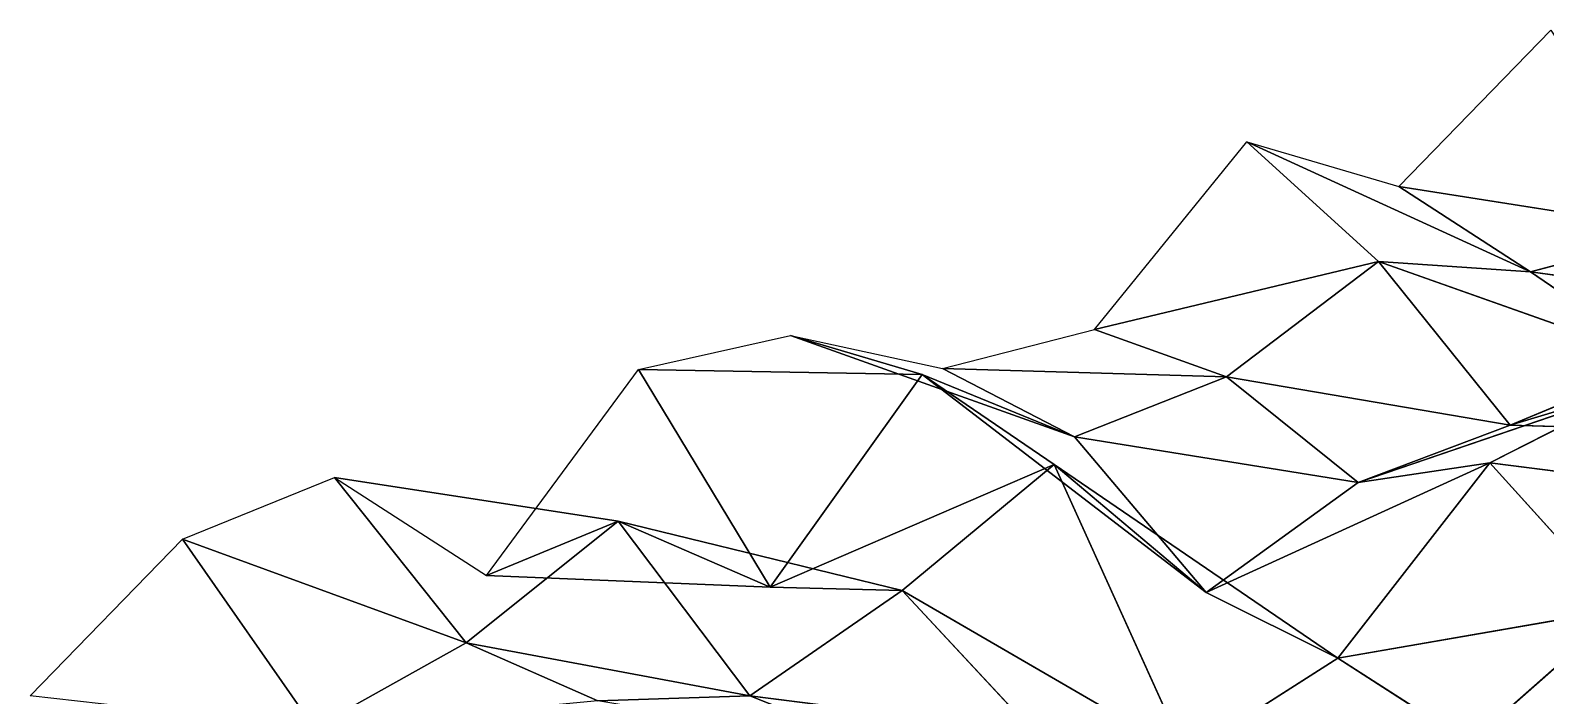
# Model space of a CAD drawing. Header units: metres. Extents: x -3703 to 431, y -1555 to 134.
# Drawn here: x -1771 to -1637.2, y -675.2 to -616.4 of the extents above; entities that cross this region are included whole.
import ezdxf

# ---------------------------------------------------------------- set-up
doc = ezdxf.new("R2010")
doc.units = ezdxf.units.M

msp = doc.modelspace()

# ---------------------------------------------------------------- linework, layer by layer
for p, q in [((-1650.2183, -630.19763, -3699.2822), (-1636.8019, -616.4127, -3674.869)), ((-1677.051, -642.8463, -3751.4448), (-1663.6346, -626.2628, -3727.6572)), ((-1638.5907, -637.76086, -3737.9175), (-1663.6346, -626.2628, -3727.6572)), ((-1663.6346, -626.2628, -3727.6572), (-1650.2183, -630.19763, -3699.2822)), ((-1663.6346, -626.2628, -3727.6572), (-1652.0071, -636.84607, -3765.6177)), ((-1652.0071, -636.84607, -3765.6177), (-1663.6346, -626.2628, -3727.6572)), ((-1663.6346, -626.2628, -3727.6572), (-1638.5907, -637.76086, -3737.9175)), ((-1625.1743, -634.1632, -3711.2266), (-1650.2183, -630.19763, -3699.2822)), ((-1650.2183, -630.19763, -3699.2822), (-1638.5907, -637.76086, -3737.9175)), ((-1638.5907, -637.76086, -3737.9175), (-1650.2183, -630.19763, -3699.2822)), ((-1650.2183, -630.19763, -3699.2822), (-1625.1743, -634.1632, -3711.2266)), ((-1625.1743, -634.1632, -3711.2266), (-1638.5907, -637.76086, -3737.9175)), ((-1638.5907, -637.76086, -3737.9175), (-1625.1743, -634.1632, -3711.2266)), ((-1652.0071, -636.84607, -3765.6177), (-1677.051, -642.8463, -3751.4448)), ((-1677.051, -642.8463, -3751.4448), (-1652.0071, -636.84607, -3765.6177)), ((-1652.0071, -636.84607, -3765.6177), (-1665.4235, -647.0249, -3790.837)), ((-1665.4235, -647.0249, -3790.837), (-1652.0071, -636.84607, -3765.6177)), ((-1638.5907, -637.76086, -3737.9175), (-1652.0071, -636.84607, -3765.6177)), ((-1626.9631, -645.70337, -3776.4683), (-1652.0071, -636.84607, -3765.6177)), ((-1652.0071, -636.84607, -3765.6177), (-1638.5907, -637.76086, -3737.9175)), ((-1652.0071, -636.84607, -3765.6177), (-1640.3795, -651.2949, -3802.7134)), ((-1640.3795, -651.2949, -3802.7134), (-1652.0071, -636.84607, -3765.6177)), ((-1652.0071, -636.84607, -3765.6177), (-1626.9631, -645.70337, -3776.4683)), ((-1613.5468, -641.1321, -3749.9949), (-1638.5907, -637.76086, -3737.9175)), ((-1638.5907, -637.76086, -3737.9175), (-1626.9631, -645.70337, -3776.4683)), ((-1626.9631, -645.70337, -3776.4683), (-1638.5907, -637.76086, -3737.9175)), ((-1638.5907, -637.76086, -3737.9175), (-1613.5468, -641.1321, -3749.9949)), ((-1690.4674, -646.3021, -3778.1672), (-1677.051, -642.8463, -3751.4448)), ((-1677.051, -642.8463, -3751.4448), (-1665.4235, -647.0249, -3790.837)), ((-1665.4235, -647.0249, -3790.837), (-1677.051, -642.8463, -3751.4448)), ((-1717.3003, -646.3801, -3833.1409), (-1703.8839, -643.3756, -3806.3174)), ((-1678.84, -652.3358, -3817.145), (-1703.8839, -643.3756, -3806.3174)), ((-1703.8839, -643.3756, -3806.3174), (-1690.4674, -646.3021, -3778.1672)), ((-1703.8839, -643.3756, -3806.3174), (-1692.2563, -646.8307, -3845.8713)), ((-1692.2563, -646.8307, -3845.8713), (-1703.8839, -643.3756, -3806.3174)), ((-1703.8839, -643.3756, -3806.3174), (-1678.84, -652.3358, -3817.145)), ((-1626.9631, -645.70337, -3776.4683), (-1640.3795, -651.2949, -3802.7134)), ((-1640.3795, -651.2949, -3802.7134), (-1626.9631, -645.70337, -3776.4683)), ((-1730.7167, -664.56934, -3856.569), (-1717.3003, -646.3801, -3833.1409)), ((-1692.2563, -646.8307, -3845.8713), (-1717.3003, -646.3801, -3833.1409)), ((-1717.3003, -646.3801, -3833.1409), (-1705.6727, -665.5891, -3869.1724)), ((-1705.6727, -665.5891, -3869.1724), (-1717.3003, -646.3801, -3833.1409)), ((-1717.3003, -646.3801, -3833.1409), (-1692.2563, -646.8307, -3845.8713)), ((-1692.2563, -646.8307, -3845.8713), (-1705.6727, -665.5891, -3869.1724)), ((-1705.6727, -665.5891, -3869.1724), (-1692.2563, -646.8307, -3845.8713)), ((-1678.84, -652.3358, -3817.145), (-1692.2563, -646.8307, -3845.8713)), ((-1667.2124, -666.0851, -3854.397), (-1692.2563, -646.8307, -3845.8713)), ((-1692.2563, -646.8307, -3845.8713), (-1678.84, -652.3358, -3817.145)), ((-1692.2563, -646.8307, -3845.8713), (-1680.6288, -654.76807, -3884.4233)), ((-1680.6288, -654.76807, -3884.4233), (-1692.2563, -646.8307, -3845.8713)), ((-1692.2563, -646.8307, -3845.8713), (-1667.2124, -666.0851, -3854.397)), ((-1665.4235, -647.0249, -3790.837), (-1690.4674, -646.3021, -3778.1672)), ((-1690.4674, -646.3021, -3778.1672), (-1678.84, -652.3358, -3817.145)), ((-1678.84, -652.3358, -3817.145), (-1690.4674, -646.3021, -3778.1672)), ((-1690.4674, -646.3021, -3778.1672), (-1665.4235, -647.0249, -3790.837)), ((-1665.4235, -647.0249, -3790.837), (-1678.84, -652.3358, -3817.145)), ((-1678.84, -652.3358, -3817.145), (-1665.4235, -647.0249, -3790.837)), ((-1640.3795, -651.2949, -3802.7134), (-1665.4235, -647.0249, -3790.837)), ((-1665.4235, -647.0249, -3790.837), (-1653.796, -656.35315, -3829.078)), ((-1653.796, -656.35315, -3829.078), (-1665.4235, -647.0249, -3790.837)), ((-1665.4235, -647.0249, -3790.837), (-1640.3795, -651.2949, -3802.7134)), ((-1628.7521, -647.7814, -3843.8257), (-1653.796, -656.35315, -3829.078)), ((-1653.796, -656.35315, -3829.078), (-1628.7521, -647.7814, -3843.8257)), ((-1628.7521, -647.7814, -3843.8257), (-1642.1685, -654.6256, -3869.7908)), ((-1642.1685, -654.6256, -3869.7908), (-1628.7521, -647.7814, -3843.8257)), ((-1640.3795, -651.2949, -3802.7134), (-1628.7521, -647.7814, -3843.8257)), ((-1628.7521, -647.7814, -3843.8257), (-1640.3795, -651.2949, -3802.7134)), ((-1653.796, -656.35315, -3829.078), (-1678.84, -652.3358, -3817.145)), ((-1678.84, -652.3358, -3817.145), (-1667.2124, -666.0851, -3854.397)), ((-1667.2124, -666.0851, -3854.397), (-1678.84, -652.3358, -3817.145)), ((-1678.84, -652.3358, -3817.145), (-1653.796, -656.35315, -3829.078)), ((-1640.3795, -651.2949, -3802.7134), (-1653.796, -656.35315, -3829.078)), ((-1653.796, -656.35315, -3829.078), (-1640.3795, -651.2949, -3802.7134)), ((-1615.3356, -652.04895, -3815.376), (-1640.3795, -651.2949, -3802.7134)), ((-1640.3795, -651.2949, -3802.7134), (-1615.3356, -652.04895, -3815.376)), ((-1680.6288, -654.76807, -3884.4233), (-1705.6727, -665.5891, -3869.1724)), ((-1705.6727, -665.5891, -3869.1724), (-1680.6288, -654.76807, -3884.4233)), ((-1680.6288, -654.76807, -3884.4233), (-1694.0452, -665.90466, -3909.4285)), ((-1694.0452, -665.90466, -3909.4285), (-1680.6288, -654.76807, -3884.4233)), ((-1667.2124, -666.0851, -3854.397), (-1680.6288, -654.76807, -3884.4233)), ((-1655.5848, -671.8635, -3893.432), (-1680.6288, -654.76807, -3884.4233)), ((-1680.6288, -654.76807, -3884.4233), (-1667.2124, -666.0851, -3854.397)), ((-1680.6288, -654.76807, -3884.4233), (-1669.0012, -680.42883, -3919.012)), ((-1669.0012, -680.42883, -3919.012), (-1680.6288, -654.76807, -3884.4233)), ((-1680.6288, -654.76807, -3884.4233), (-1655.5848, -671.8635, -3893.432)), ((-1642.1685, -654.6256, -3869.7908), (-1667.2124, -666.0851, -3854.397)), ((-1667.2124, -666.0851, -3854.397), (-1642.1685, -654.6256, -3869.7908)), ((-1642.1685, -654.6256, -3869.7908), (-1655.5848, -671.8635, -3893.432)), ((-1655.5848, -671.8635, -3893.432), (-1642.1685, -654.6256, -3869.7908)), ((-1653.796, -656.35315, -3829.078), (-1642.1685, -654.6256, -3869.7908)), ((-1642.1685, -654.6256, -3869.7908), (-1653.796, -656.35315, -3829.078)), ((-1617.1244, -657.7947, -3881.9133), (-1642.1685, -654.6256, -3869.7908)), ((-1642.1685, -654.6256, -3869.7908), (-1630.5408, -667.5226, -3907.2336)), ((-1630.5408, -667.5226, -3907.2336), (-1642.1685, -654.6256, -3869.7908)), ((-1642.1685, -654.6256, -3869.7908), (-1617.1244, -657.7947, -3881.9133)), ((-1757.5496, -661.35486, -3912.2788), (-1744.133, -655.911, -3886.0005)), ((-1719.0891, -659.7749, -3897.9678), (-1744.133, -655.911, -3886.0005)), ((-1744.133, -655.911, -3886.0005), (-1730.7167, -664.56934, -3856.569)), ((-1744.133, -655.911, -3886.0005), (-1732.5056, -670.51636, -3923.0615)), ((-1732.5056, -670.51636, -3923.0615), (-1744.133, -655.911, -3886.0005)), ((-1744.133, -655.911, -3886.0005), (-1719.0891, -659.7749, -3897.9678)), ((-1653.796, -656.35315, -3829.078), (-1667.2124, -666.0851, -3854.397)), ((-1667.2124, -666.0851, -3854.397), (-1653.796, -656.35315, -3829.078)), ((-1719.0891, -659.7749, -3897.9678), (-1732.5056, -670.51636, -3923.0615)), ((-1732.5056, -670.51636, -3923.0615), (-1719.0891, -659.7749, -3897.9678)), ((-1730.7167, -664.56934, -3856.569), (-1719.0891, -659.7749, -3897.9678)), ((-1719.0891, -659.7749, -3897.9678), (-1730.7167, -664.56934, -3856.569)), ((-1705.6727, -665.5891, -3869.1724), (-1719.0891, -659.7749, -3897.9678)), ((-1694.0452, -665.90466, -3909.4285), (-1719.0891, -659.7749, -3897.9678)), ((-1719.0891, -659.7749, -3897.9678), (-1705.6727, -665.5891, -3869.1724)), ((-1719.0891, -659.7749, -3897.9678), (-1707.4617, -675.1869, -3934.8484)), ((-1707.4617, -675.1869, -3934.8484), (-1719.0891, -659.7749, -3897.9678)), ((-1719.0891, -659.7749, -3897.9678), (-1694.0452, -665.90466, -3909.4285)), ((-1770.966, -675.1953, -3936.6794), (-1757.5496, -661.35486, -3912.2788)), ((-1732.5056, -670.51636, -3923.0615), (-1757.5496, -661.35486, -3912.2788)), ((-1757.5496, -661.35486, -3912.2788), (-1745.922, -678.02795, -3948.8772)), ((-1745.922, -678.02795, -3948.8772), (-1757.5496, -661.35486, -3912.2788)), ((-1757.5496, -661.35486, -3912.2788), (-1732.5056, -670.51636, -3923.0615)), ((-1705.6727, -665.5891, -3869.1724), (-1730.7167, -664.56934, -3856.569)), ((-1730.7167, -664.56934, -3856.569), (-1705.6727, -665.5891, -3869.1724)), ((-1694.0452, -665.90466, -3909.4285), (-1707.4617, -675.1869, -3934.8484)), ((-1707.4617, -675.1869, -3934.8484), (-1694.0452, -665.90466, -3909.4285)), ((-1705.6727, -665.5891, -3869.1724), (-1694.0452, -665.90466, -3909.4285)), ((-1694.0452, -665.90466, -3909.4285), (-1705.6727, -665.5891, -3869.1724)), ((-1669.0012, -680.42883, -3919.012), (-1694.0452, -665.90466, -3909.4285)), ((-1694.0452, -665.90466, -3909.4285), (-1682.4177, -678.38293, -3946.9648)), ((-1682.4177, -678.38293, -3946.9648), (-1694.0452, -665.90466, -3909.4285)), ((-1694.0452, -665.90466, -3909.4285), (-1669.0012, -680.42883, -3919.012)), ((-1667.2124, -666.0851, -3854.397), (-1655.5848, -671.8635, -3893.432)), ((-1655.5848, -671.8635, -3893.432), (-1667.2124, -666.0851, -3854.397)), ((-1630.5408, -667.5226, -3907.2336), (-1655.5848, -671.8635, -3893.432)), ((-1655.5848, -671.8635, -3893.432), (-1630.5408, -667.5226, -3907.2336)), ((-1630.5408, -667.5226, -3907.2336), (-1643.9572, -679.3535, -3932.0835)), ((-1643.9572, -679.3535, -3932.0835), (-1630.5408, -667.5226, -3907.2336)), ((-1732.5056, -670.51636, -3923.0615), (-1745.922, -678.02795, -3948.8772)), ((-1745.922, -678.02795, -3948.8772), (-1732.5056, -670.51636, -3923.0615)), ((-1707.4617, -675.1869, -3934.8484), (-1732.5056, -670.51636, -3923.0615)), ((-1732.5056, -670.51636, -3923.0615), (-1720.878, -675.6282, -3962.245)), ((-1720.878, -675.6282, -3962.245), (-1732.5056, -670.51636, -3923.0615)), ((-1732.5056, -670.51636, -3923.0615), (-1707.4617, -675.1869, -3934.8484)), ((-1655.5848, -671.8635, -3893.432), (-1669.0012, -680.42883, -3919.012)), ((-1669.0012, -680.42883, -3919.012), (-1655.5848, -671.8635, -3893.432)), ((-1655.5848, -671.8635, -3893.432), (-1643.9572, -679.3535, -3932.0835)), ((-1643.9572, -679.3535, -3932.0835), (-1655.5848, -671.8635, -3893.432)), ((-1707.4617, -675.1869, -3934.8484), (-1720.878, -675.6282, -3962.245)), ((-1720.878, -675.6282, -3962.245), (-1707.4617, -675.1869, -3934.8484)), ((-1682.4177, -678.38293, -3946.9648), (-1707.4617, -675.1869, -3934.8484)), ((-1707.4617, -675.1869, -3934.8484), (-1695.8341, -679.818, -3974.1394)), ((-1695.8341, -679.818, -3974.1394), (-1707.4617, -675.1869, -3934.8484)), ((-1707.4617, -675.1869, -3934.8484), (-1682.4177, -678.38293, -3946.9648))]:
    msp.add_line(p, q)
for points in [[(-1636.8019, -616.4127, -3674.869), (-1625.1743, -634.1632, -3711.2266), (-1650.2183, -630.19763, -3699.2822), (-1650.2181, -630.1975, -3699.2822)], [(-1663.6346, -626.2628, -3727.6572), (-1652.0071, -636.84607, -3765.6177), (-1677.051, -642.8463, -3751.4448), (-1677.0509, -642.8462, -3751.4448)], [(-1650.2183, -630.19763, -3699.2822), (-1638.5907, -637.76086, -3737.9175), (-1663.6346, -626.2628, -3727.6572), (-1663.6345, -626.2627, -3727.6572)], [(-1652.0071, -636.84607, -3765.6177), (-1663.6346, -626.2628, -3727.6572), (-1638.5907, -637.76086, -3737.9175), (-1638.5906, -637.76074, -3737.9175)], [(-1638.5907, -637.76086, -3737.9175), (-1650.2183, -630.19763, -3699.2822), (-1625.1743, -634.1632, -3711.2266), (-1625.1742, -634.1631, -3711.2266)], [(-1625.1743, -634.1632, -3711.2266), (-1613.5468, -641.1321, -3749.9949), (-1638.5907, -637.76086, -3737.9175), (-1638.5906, -637.76074, -3737.9175)], [(-1665.4235, -647.0249, -3790.837), (-1677.051, -642.8463, -3751.4448), (-1652.0071, -636.84607, -3765.6177), (-1652.007, -636.84595, -3765.6177)], [(-1652.0071, -636.84607, -3765.6177), (-1640.3795, -651.2949, -3802.7134), (-1665.4235, -647.0249, -3790.837), (-1665.4233, -647.0248, -3790.837)], [(-1638.5907, -637.76086, -3737.9175), (-1626.9631, -645.70337, -3776.4683), (-1652.0071, -636.84607, -3765.6177), (-1652.007, -636.84595, -3765.6177)], [(-1640.3795, -651.2949, -3802.7134), (-1652.0071, -636.84607, -3765.6177), (-1626.9631, -645.70337, -3776.4683), (-1626.963, -645.70325, -3776.4683)], [(-1626.9631, -645.70337, -3776.4683), (-1638.5907, -637.76086, -3737.9175), (-1613.5468, -641.1321, -3749.9949), (-1613.5466, -641.13196, -3749.9949)], [(-1677.051, -642.8463, -3751.4448), (-1665.4235, -647.0249, -3790.837), (-1690.4674, -646.3021, -3778.1672), (-1690.4673, -646.302, -3778.1672)], [(-1703.8839, -643.3756, -3806.3174), (-1692.2563, -646.8307, -3845.8713), (-1717.3003, -646.3801, -3833.1409), (-1717.3002, -646.38, -3833.1409)], [(-1690.4674, -646.3021, -3778.1672), (-1678.84, -652.3358, -3817.145), (-1703.8839, -643.3756, -3806.3174), (-1703.8838, -643.3755, -3806.3174)], [(-1692.2563, -646.8307, -3845.8713), (-1703.8839, -643.3756, -3806.3174), (-1678.84, -652.3358, -3817.145), (-1678.8398, -652.3357, -3817.145)], [(-1626.9631, -645.70337, -3776.4683), (-1615.3356, -652.04895, -3815.376), (-1640.3795, -651.2949, -3802.7134), (-1640.3794, -651.2948, -3802.7134)], [(-1717.3003, -646.3801, -3833.1409), (-1705.6727, -665.5891, -3869.1724), (-1730.7167, -664.56934, -3856.569), (-1730.7166, -664.5692, -3856.569)], [(-1705.6727, -665.5891, -3869.1724), (-1717.3003, -646.3801, -3833.1409), (-1692.2563, -646.8307, -3845.8713), (-1692.2562, -646.83057, -3845.8713)], [(-1692.2563, -646.8307, -3845.8713), (-1680.6288, -654.76807, -3884.4233), (-1705.6727, -665.5891, -3869.1724), (-1705.6726, -665.589, -3869.1724)], [(-1678.84, -652.3358, -3817.145), (-1667.2124, -666.0851, -3854.397), (-1692.2563, -646.8307, -3845.8713), (-1692.2562, -646.83057, -3845.8713)], [(-1680.6288, -654.76807, -3884.4233), (-1692.2563, -646.8307, -3845.8713), (-1667.2124, -666.0851, -3854.397), (-1667.2123, -666.08496, -3854.397)], [(-1678.84, -652.3358, -3817.145), (-1690.4674, -646.3021, -3778.1672), (-1665.4235, -647.0249, -3790.837), (-1665.4233, -647.0248, -3790.837)], [(-1665.4235, -647.0249, -3790.837), (-1653.796, -656.35315, -3829.078), (-1678.84, -652.3358, -3817.145), (-1678.8398, -652.3357, -3817.145)], [(-1653.796, -656.35315, -3829.078), (-1665.4235, -647.0249, -3790.837), (-1640.3795, -651.2949, -3802.7134), (-1640.3794, -651.2948, -3802.7134)], [(-1642.1685, -654.6256, -3869.7908), (-1653.796, -656.35315, -3829.078), (-1628.7521, -647.7814, -3843.8257), (-1628.752, -647.78125, -3843.8257)], [(-1640.3795, -651.2949, -3802.7134), (-1628.7521, -647.7814, -3843.8257), (-1653.796, -656.35315, -3829.078), (-1653.7959, -656.353, -3829.078)], [(-1628.7521, -647.7814, -3843.8257), (-1617.1244, -657.7947, -3881.9133), (-1642.1685, -654.6256, -3869.7908), (-1642.1683, -654.6255, -3869.7908)], [(-1628.7521, -647.7814, -3843.8257), (-1640.3795, -651.2949, -3802.7134), (-1615.3356, -652.04895, -3815.376), (-1615.3354, -652.0488, -3815.376)], [(-1667.2124, -666.0851, -3854.397), (-1678.84, -652.3358, -3817.145), (-1653.796, -656.35315, -3829.078), (-1653.7959, -656.353, -3829.078)], [(-1694.0452, -665.90466, -3909.4285), (-1705.6727, -665.5891, -3869.1724), (-1680.6288, -654.76807, -3884.4233), (-1680.6287, -654.76794, -3884.4233)], [(-1680.6288, -654.76807, -3884.4233), (-1669.0012, -680.42883, -3919.012), (-1694.0452, -665.90466, -3909.4285), (-1694.045, -665.90454, -3909.4285)], [(-1667.2124, -666.0851, -3854.397), (-1655.5848, -671.8635, -3893.432), (-1680.6288, -654.76807, -3884.4233), (-1680.6287, -654.76794, -3884.4233)], [(-1669.0012, -680.42883, -3919.012), (-1680.6288, -654.76807, -3884.4233), (-1655.5848, -671.8635, -3893.432), (-1655.5847, -671.8634, -3893.432)], [(-1655.5848, -671.8635, -3893.432), (-1667.2124, -666.0851, -3854.397), (-1642.1685, -654.6256, -3869.7908), (-1642.1683, -654.6255, -3869.7908)], [(-1653.796, -656.35315, -3829.078), (-1642.1685, -654.6256, -3869.7908), (-1667.2124, -666.0851, -3854.397), (-1667.2123, -666.08496, -3854.397)], [(-1642.1685, -654.6256, -3869.7908), (-1630.5408, -667.5226, -3907.2336), (-1655.5848, -671.8635, -3893.432), (-1655.5847, -671.8634, -3893.432)], [(-1630.5408, -667.5226, -3907.2336), (-1642.1685, -654.6256, -3869.7908), (-1617.1244, -657.7947, -3881.9133), (-1617.1243, -657.79456, -3881.9133)], [(-1744.133, -655.911, -3886.0005), (-1732.5056, -670.51636, -3923.0615), (-1757.5496, -661.35486, -3912.2788), (-1757.5494, -661.35474, -3912.2788)], [(-1730.7167, -664.56934, -3856.569), (-1719.0891, -659.7749, -3897.9678), (-1744.133, -655.911, -3886.0005), (-1744.1329, -655.9109, -3886.0005)], [(-1732.5056, -670.51636, -3923.0615), (-1744.133, -655.911, -3886.0005), (-1719.0891, -659.7749, -3897.9678), (-1719.089, -659.7748, -3897.9678)], [(-1719.0891, -659.7749, -3897.9678), (-1707.4617, -675.1869, -3934.8484), (-1732.5056, -670.51636, -3923.0615), (-1732.5055, -670.51624, -3923.0615)], [(-1719.0891, -659.7749, -3897.9678), (-1730.7167, -664.56934, -3856.569), (-1705.6727, -665.5891, -3869.1724), (-1705.6726, -665.589, -3869.1724)], [(-1705.6727, -665.5891, -3869.1724), (-1694.0452, -665.90466, -3909.4285), (-1719.0891, -659.7749, -3897.9678), (-1719.089, -659.7748, -3897.9678)], [(-1707.4617, -675.1869, -3934.8484), (-1719.0891, -659.7749, -3897.9678), (-1694.0452, -665.90466, -3909.4285), (-1694.045, -665.90454, -3909.4285)], [(-1757.5496, -661.35486, -3912.2788), (-1745.922, -678.02795, -3948.8772), (-1770.966, -675.1953, -3936.6794), (-1770.9658, -675.1952, -3936.6794)], [(-1745.922, -678.02795, -3948.8772), (-1757.5496, -661.35486, -3912.2788), (-1732.5056, -670.51636, -3923.0615), (-1732.5055, -670.51624, -3923.0615)], [(-1694.0452, -665.90466, -3909.4285), (-1682.4177, -678.38293, -3946.9648), (-1707.4617, -675.1869, -3934.8484), (-1707.4615, -675.18677, -3934.8484)], [(-1682.4177, -678.38293, -3946.9648), (-1694.0452, -665.90466, -3909.4285), (-1669.0012, -680.42883, -3919.012), (-1669.0011, -680.4287, -3919.012)], [(-1643.9572, -679.3535, -3932.0835), (-1655.5848, -671.8635, -3893.432), (-1630.5408, -667.5226, -3907.2336), (-1630.5406, -667.52246, -3907.2336)], [(-1630.5408, -667.5226, -3907.2336), (-1618.9132, -685.95447, -3943.4387), (-1643.9572, -679.3535, -3932.0835), (-1643.957, -679.3534, -3932.0835)], [(-1732.5056, -670.51636, -3923.0615), (-1720.878, -675.6282, -3962.245), (-1745.922, -678.02795, -3948.8772), (-1745.9219, -678.02783, -3948.8772)], [(-1720.878, -675.6282, -3962.245), (-1732.5056, -670.51636, -3923.0615), (-1707.4617, -675.1869, -3934.8484), (-1707.4615, -675.18677, -3934.8484)], [(-1655.5848, -671.8635, -3893.432), (-1643.9572, -679.3535, -3932.0835), (-1669.0012, -680.42883, -3919.012), (-1669.0011, -680.4287, -3919.012)], [(-1707.4617, -675.1869, -3934.8484), (-1695.8341, -679.818, -3974.1394), (-1720.878, -675.6282, -3962.245), (-1720.8779, -675.62805, -3962.245)], [(-1695.8341, -679.818, -3974.1394), (-1707.4617, -675.1869, -3934.8484), (-1682.4177, -678.38293, -3946.9648), (-1682.4176, -678.3828, -3946.9648)]]:
    msp.add_3dface(points)

doc.saveas('drawing.dxf')
